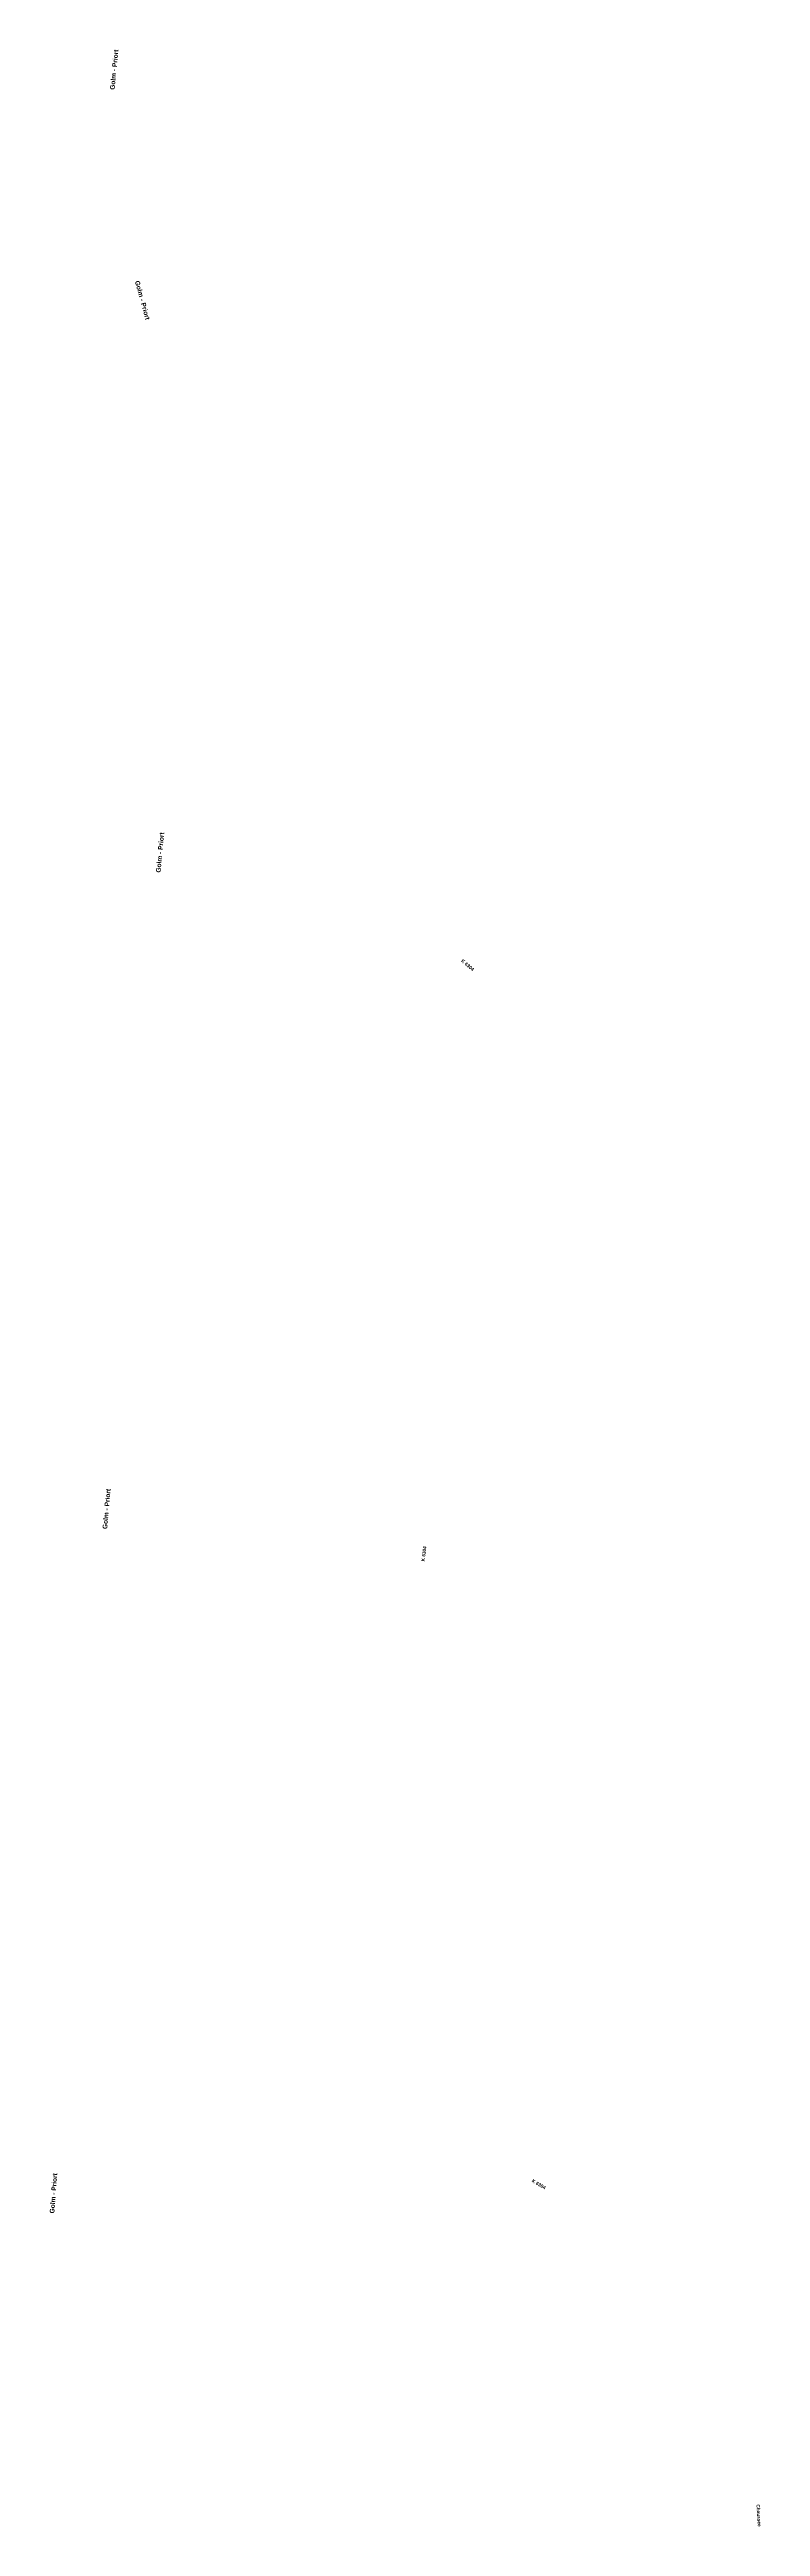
# Model space of a CAD drawing. Header units: metres. Extents: x -1420 to 2385, y 3887 to 7929.
# Drawn here: x 1152 to 1678, y 6095 to 7929 of the extents above; entities that cross this region are included whole.
import ezdxf

# ---------------------------------------------------------------- set-up
doc = ezdxf.new("R2010")
doc.units = ezdxf.units.M
doc.layers.add('AP_PTO', color=7, linetype='Continuous', plot=False)
doc.styles.add('AX_4107', font='arialbd.ttf', dxfattribs={"height": 2.5})
doc.styles.add('AX_4141', font='arialbd.ttf', dxfattribs={"height": 3.5})

msp = doc.modelspace()

# ---------------------------------------------------------------- texts
at = {"layer": 'AP_PTO', "color": 18, "true_color": 0x000000}
for s, height, rotation, style, p in [('Golm - Priort', 3.5, 84.4137, 'AX_4141', (1199.8, 7898.6)), ('Golm - Priort', 3.5, 285.5214, 'AX_4141', (1214.8, 7756.9)), ('Golm - Priort', 3.5, 84.5973, 'AX_4141', (1233.8, 7319.2)), ('K 6304', 2.5, 319.5432, 'AX_4107', (1456, 7253.6)), ('Golm - Priort', 3.5, 84.8943, 'AX_4141', (1194.3, 6833.3)), ('K 6304', 2.5, 82.5867, 'AX_4107', (1429.2, 6809.4)), ('Golm - Priort', 3.5, 85.6026, 'AX_4141', (1155.2, 6326.8)), ('K 6304', 2.5, 329.4702, 'AX_4107', (1508.3, 6350.3)), ('Chaussee', 2.5, 273.8133, 'AX_4107', (1674.8, 6111.5))]:
    msp.add_text(s, height=height, rotation=rotation, dxfattribs=dict(at, style=style)).set_placement(p)

doc.saveas('drawing.dxf')
